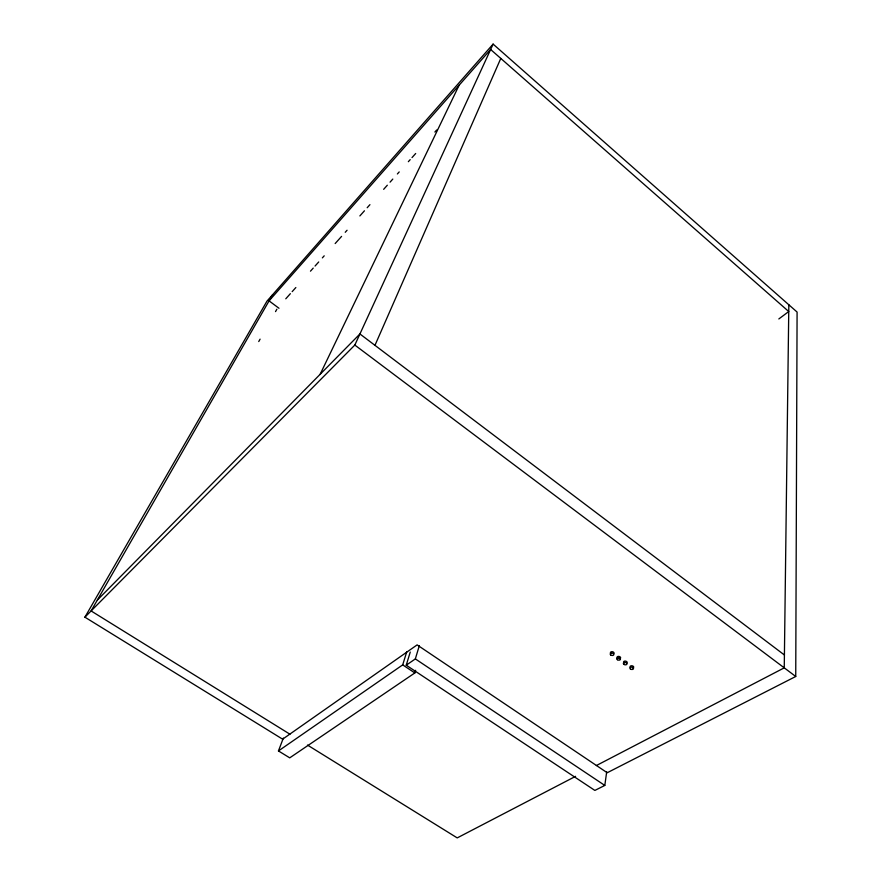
<?xml version="1.0" encoding="UTF-8"?>
<svg xmlns="http://www.w3.org/2000/svg" width="882" height="882" viewBox="0 0 882 882"><rect width="100%" height="100%" fill="white"/><g stroke="black" fill="none" stroke-linecap="round" stroke-linejoin="round"><path stroke-width="1.32" d="M795.74 676.483L797.085 312.052L493.104 44.1L266.97 301.137L84.915 617.179L282.626 739.182L417.12 644.896L607.224 772.742L795.74 676.483L354.829 345.06L493.104 44.1M788.828 304.775L784.252 667.85L596.331 765.565M410.251 652.063L406.238 665.193L594.865 790.426L604.809 785.432L606.695 771.816M283.331 738.102L278.458 750.935L289.737 757.847L414.849 672.944L415.631 670.309M406.238 665.193L415.345 658.909L419.303 645.712M278.458 750.935L402.699 664.885L406.756 651.754M374.96 345.336L500.789 58.41M320.166 374.266L459.081 85.278M258.746 341.555L260.091 339.151M275.526 311.6L276.871 309.207M272.56 294.786L91.1 610.939L289.946 734.21M285.779 298.8L290.354 293.684M292.185 291.633L295.845 287.543M310.475 271.171L313.22 268.106M315.05 266.055L318.711 261.965M322.371 257.875L324.201 255.824M335.171 243.542L341.577 236.387M345.237 232.286L347.067 230.246M359.878 215.925L364.442 210.798M367.188 207.733L369.933 204.668M383.659 189.321L387.319 185.22M390.065 182.155L392.799 179.079M397.374 173.963L399.204 171.924M408.355 161.693L410.185 159.642M412.015 157.591L415.676 153.501M434.881 132.013L436.711 129.974M97.318 600.113L359.933 333.969L784.418 654.995M84.915 617.179L354.829 345.06M778.828 318.953L788.751 311.533L490.624 49.48L269.065 300.872L278.977 308.259M575.582 776.347L457.218 837.9L307.498 745.081M402.699 664.885L414.849 672.944M415.345 658.909L604.809 785.432M624.136 662.988A1.819 1.158 9.8 0 1 624.059 661.335A1.819 1.158 9.8 0 1 626.606 661.544A1.819 1.158 9.8 0 1 626.672 663.198M620.399 658.303A1.819 1.158 10 0 1 619.759 658.678M617.962 658.534A1.819 1.158 10 0 1 617.157 656.958A1.819 1.158 10 0 1 619.373 656.528A1.819 1.158 10 0 1 620.564 658.038M610.697 653.353A1.819 1.169 10.2 0 1 611.149 651.831A1.819 1.169 10.2 0 1 613.574 652.239A1.819 1.169 10.2 0 1 613.552 653.827M630.365 667.376A1.808 1.147 9.6 0 1 630.961 665.844A1.808 1.147 9.6 0 1 633.43 666.472A1.808 1.147 9.6 0 1 632.835 668.005M623.938 664.378A1.819 1.158 9.8 0 0 626.926 664.102A1.819 1.158 9.8 0 0 624.665 662.481A1.819 1.158 9.8 0 0 623.938 664.378M617.378 659.703A1.819 1.158 10 0 0 620.377 659.427A1.819 1.158 10 0 0 618.095 657.796A1.819 1.158 10 0 0 617.378 659.703M610.796 655.006A1.819 1.169 10.2 0 0 613.784 654.731A1.819 1.169 10.2 0 0 611.502 653.088A1.819 1.169 10.2 0 0 610.796 655.006M630.476 669.03A1.819 1.147 9.6 0 0 633.463 668.765A1.819 1.147 9.6 0 0 631.203 667.156A1.819 1.147 9.6 0 0 630.476 669.03"/></g></svg>
